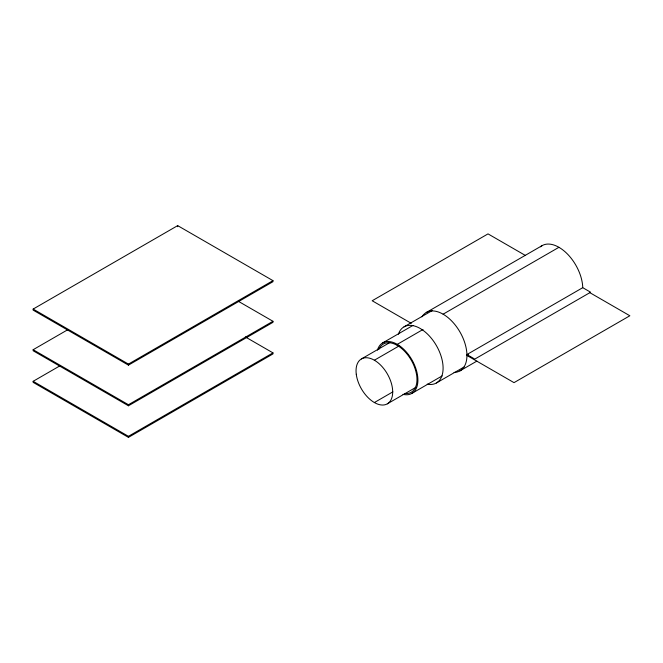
<?xml version="1.0" encoding="UTF-8"?>
<svg xmlns="http://www.w3.org/2000/svg" width="663" height="663" viewBox="0 0 663 663"><rect width="100%" height="100%" fill="white"/><g stroke="black" fill="none" stroke-linecap="round" stroke-linejoin="round"><path stroke-width="0.99" d="M33.15 309.066L177.676 225.627L272.965 280.64L272.965 281.7L128.44 365.139L33.15 310.127L33.15 309.066L128.44 364.086L272.965 280.64M238.232 301.226L272.965 321.282L272.965 322.334L128.44 405.781L33.15 350.76L33.15 349.708L67.941 329.619M245.36 336.937L272.965 352.873L272.965 353.934L128.44 437.373L33.15 382.36L33.15 381.3L59.91 365.843M33.15 349.708L128.44 404.72L272.965 321.282M33.15 381.3L128.44 436.312L272.965 352.873M426.251 312.513L542.085 245.641M403.991 326.867L432.5 310.408M382.7 342.895L412.999 325.409M361.41 358.932L389.927 342.473M443.099 314.187L558.934 247.307M423.019 329.486L397.278 344.346L397.278 345.398M374.371 360.216L399.308 345.821M374.371 402.54L392.869 391.858M582.752 287.676L466.918 354.548L474.791 359.097L590.625 292.226L582.752 287.676A33.697 19.451 60 0 0 566.534 253.133A33.697 19.451 60 0 0 540.436 246.802M468.534 354.523L466.926 355.451L514.016 382.642L629.85 315.762L589.871 292.681M387.333 403.825L415.842 387.366M411.864 393.408L442.155 375.913M436.387 382.982L464.009 367.037M459.948 370.882L476.879 361.103M525.336 255.421L488.018 233.882L372.183 300.753L411.275 323.329M177.676 225.627L177.676 226.688M128.44 364.086L128.44 365.139M128.44 404.72L128.44 405.781M128.44 436.312L128.44 437.373M377.454 350.155A29.164 16.832 60 0 1 411.864 359.736A29.164 16.832 60 0 1 402.955 394.319M378.963 349.202A27.863 16.086 60 0 1 411.209 360.108A27.863 16.086 60 0 1 404.529 393.49M398.38 334.227A32.396 18.705 60 0 1 436.387 345.572A32.396 18.705 60 0 1 427.212 384.159M421.933 316.839A33.697 19.451 60 0 1 459.948 331.972A33.697 19.451 60 0 1 454.047 372.457M356.271 374.264A25.923 14.967 60 0 0 385.924 404.48A25.923 14.967 60 0 0 380.918 365.396A25.923 14.967 60 0 0 356.271 374.264"/></g></svg>
